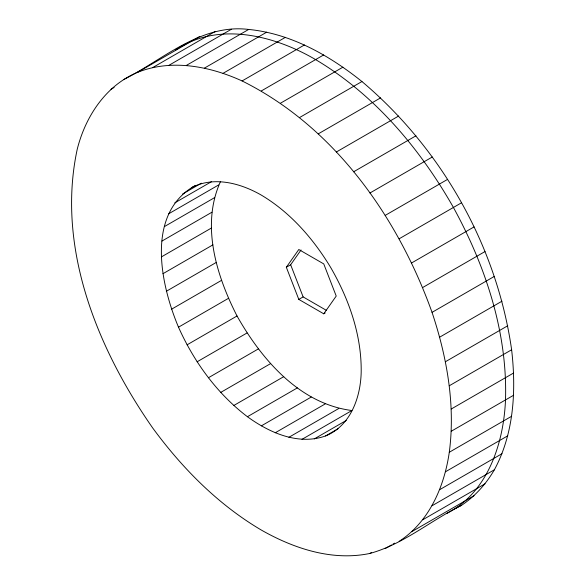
<?xml version="1.0" encoding="UTF-8"?>
<svg xmlns="http://www.w3.org/2000/svg" width="585" height="585" viewBox="0 0 585 585"><rect width="100%" height="100%" fill="white"/><g stroke="black" fill="none" stroke-linecap="round" stroke-linejoin="round"><path stroke-width="0.88" d="M191.924 187.427C214.286 176.019 240.727 183.273 261.334 195.119C290.474 212.479 313.326 238.76 330.737 267.572C349.033 299.271 361.698 335.22 361.186 372.17C360.631 397.288 350.62 425.858 325.56 435.957C298.328 445.638 269.414 432.695 247.426 416.717C217.028 393.632 194.03 361.859 178.498 327.19C160.429 284.23 145.409 213.686 195.046 185.628M301.97 439.357L351.914 410.524C299.564 403.825 261.583 359.424 237.027 315.988C216.494 275.711 200.772 225.349 220.384 181.825M399.153 541.337C429.214 521.842 444.337 486.632 449.287 452.256C455.518 405.061 446.984 357.164 432.044 312.361C397.895 217.159 334.408 126.835 242.095 80.949C209.759 66.193 171.485 58.749 137.475 72.386C105.644 85.542 85.403 116.729 77.249 149.182C56.08 247.301 97.227 348.433 152.707 427.993C182.227 468.256 218.103 504.584 261.334 530.061C293.882 548.576 332.324 561.329 369.954 553.425C403.496 544.218 430.662 520.526 461.485 505.345C475.159 496.292 486.15 483.883 494.384 469.762C514.127 433.28 516.262 390.217 511.626 349.771C496.862 246.19 441.748 148.934 361.947 81.534C329.282 55.378 291.016 33.594 248.683 29.44C200.699 23.59 163.288 59.648 123.508 79.648M286.328 267.257L298.803 249.51L323.754 263.915L336.221 296.061L323.754 313.809L298.803 299.403L286.328 267.257L290.65 264.764L301.048 249.97M175.69 49.922C218.227 21.06 274.394 35.436 315.6 59.597C374.429 94.543 419.906 148.451 453.419 207.456C485.565 266.16 507.619 332.36 505.506 399.928C503.663 443.415 487.773 492.687 446.435 513.637M184.458 44.731L185.847 43.663M137.475 72.386L199.807 36.394M110.967 89.286L114.112 87.465M152.707 67.567L215.039 31.575M169.05 65.242L231.389 29.25M186.344 65.425L248.683 29.44M204.406 68.131L266.745 32.138M223.053 73.322L285.392 37.33M242.095 80.949L304.434 44.957M261.334 90.931L323.666 54.939M280.566 103.157L342.905 67.173M299.608 117.519L361.947 81.534M182.593 194.008L201.328 183.193M174.798 202.849L211.477 181.672M168.692 213.788L218.636 184.955M318.255 133.863L380.594 97.87M164.385 226.607L214.329 197.774M161.965 241.064L211.909 212.231M336.317 152.012L398.656 116.02M161.475 256.866L211.419 228.033M162.93 273.721L212.881 244.881M353.611 171.793L415.95 135.808M166.301 291.286L216.253 262.446M369.954 192.999L432.293 157.007M171.529 309.224L221.474 280.39M178.498 327.19L228.442 298.35M385.193 215.404L447.525 179.412M187.076 344.828L237.027 315.988M399.153 238.79L461.485 202.798M298.803 299.403L303.125 296.909L326.51 310.416M197.108 361.793L247.053 332.96M208.384 377.771L258.329 348.931M411.701 262.906L474.033 226.921M323.754 313.809L325.194 312.975M220.691 392.433L270.636 363.592M422.699 287.52L485.038 251.528M233.788 405.5L283.74 376.667M247.426 416.717L297.37 387.884M432.044 312.361L494.384 276.369M261.334 425.873L311.279 397.032M439.642 337.187L501.981 301.195M275.235 432.776L325.18 403.942M288.873 437.302L338.817 408.462M445.412 361.735L507.751 325.75M314.277 438.911L346.276 420.432M325.56 435.957L338.042 428.747M449.287 385.764L511.626 349.771M451.24 409.017L513.572 373.025M451.24 431.255L513.572 395.27M449.287 452.256L511.626 416.271M445.412 471.81L507.751 435.818M439.642 489.703L501.981 453.711M432.044 505.754L494.384 469.762M422.699 519.802L485.038 483.817M369.954 553.425L371.533 552.511M411.701 531.707L474.033 495.714M385.193 548.606L391.482 544.971M393.054 544.065L394.626 543.151M454.508 508.979L461.485 505.345M290.65 264.764L303.125 296.909"/></g></svg>
